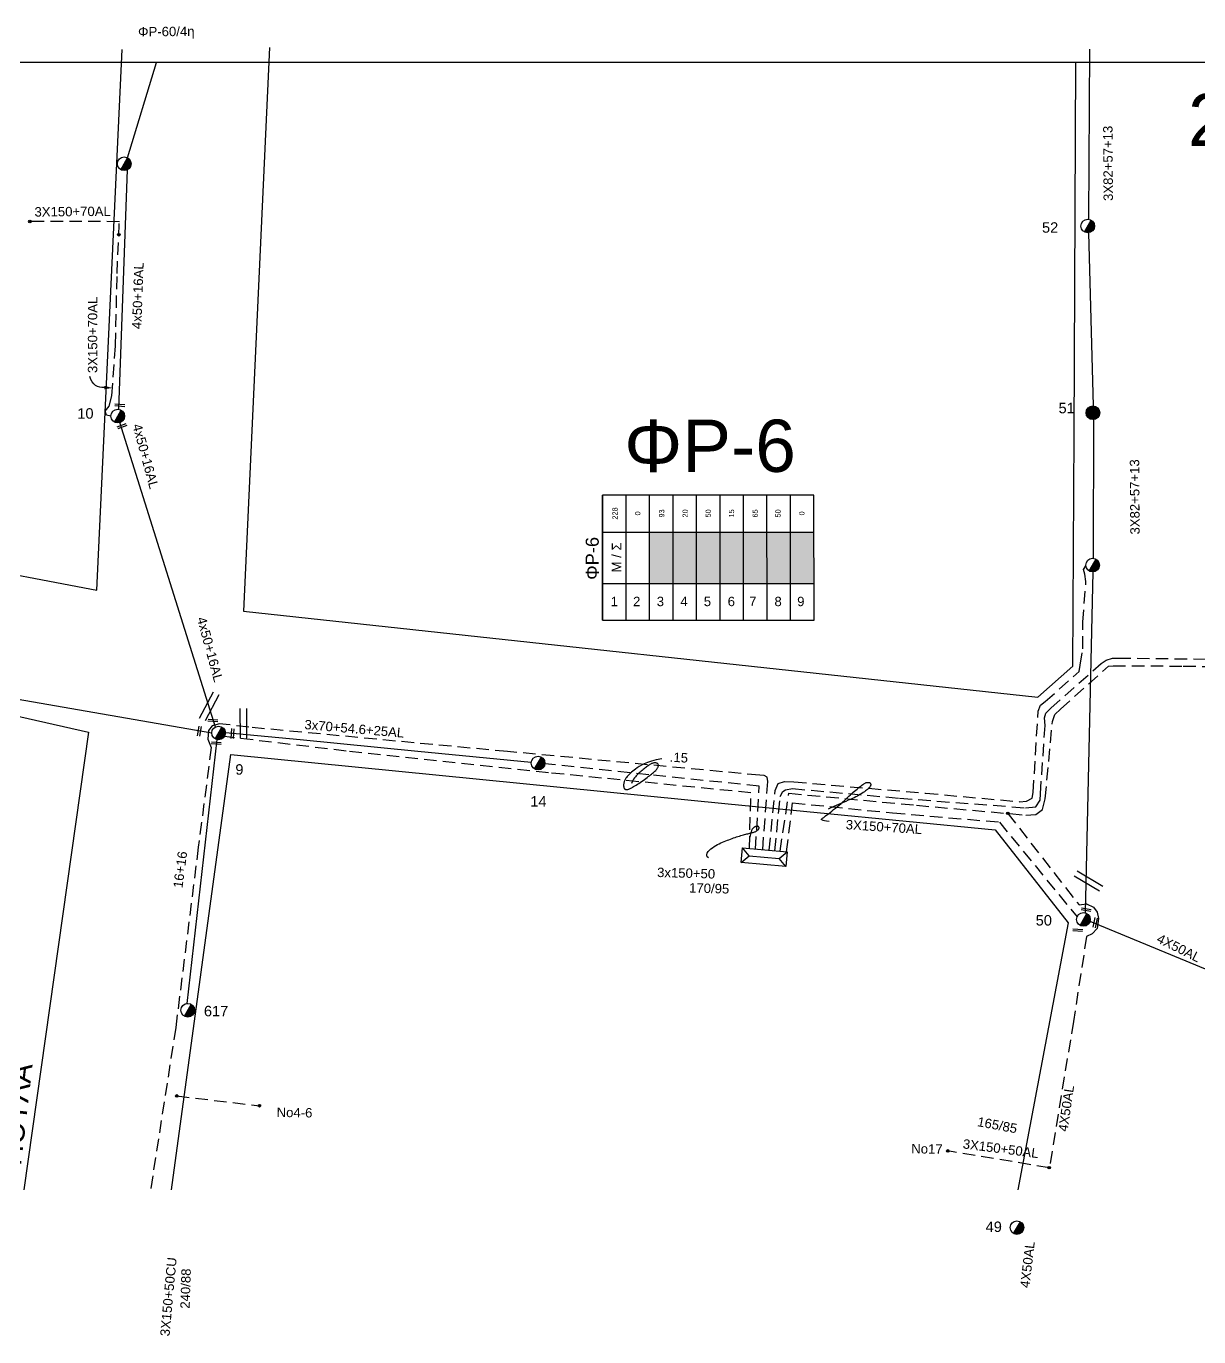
# Model space of a CAD drawing. Header units: millimetres. Extents: x 2893 to 4023, y 216 to 730.
# Drawn here: x 3274.7 to 3393.7, y 591.8 to 724.8 of the extents above; entities that cross this region are included whole.
import ezdxf
from ezdxf.enums import TextEntityAlignment as Align

# ---------------------------------------------------------------- set-up
doc = ezdxf.new("R2010")
doc.units = ezdxf.units.MM
doc.linetypes.add('DASHED', pattern=[19.05, 12.7, -6.35])
for name, color, linetype in [('Άγνωστα', 7, 'Continuous'), ('Ασφαλειοκιβώτια Χ.Τ 9 αναχωρήσεων', 7, 'Continuous'), ('Γυμνά εναέρια ΧΤ   4x35CU', 7, 'Continuous'), ('Γυμνά εναέρια ΧΤ (3Φ)   4x50AL', 7, 'Continuous'), ('Γυμνά εναέρια ΧΤ και ΦΟΠ (3Φ)   4x50+16AL', 7, 'Continuous'), ('Επιγραφές - Σχήματα', 7, 'Continuous'), ('Καλώδια ΧΤ   3x150+50AL', 7, 'DASHED'), ('Καλώδια ΧΤ   3x150+50CU', 7, 'DASHED'), ('Καλώδια ΧΤ   3x150+70 AL', 7, 'DASHED'), ('Μηχανική τομή', 7, 'Continuous'), ('Στύλος Ξύλινος', 7, 'Continuous'), ('Στύλος Ξύλινος @ 1', 7, 'Continuous'), ('Στύλος ΦΜ', 7, 'Continuous'), ('Στύλος ΦΜ @ 1', 7, 'Continuous'), ('Συνδέσεις', 7, 'Continuous'), ('Συνεστραμμένα ΧΤ   3x70+54.6+25 AL', 7, 'SYN_LINE'), ('Τομή', 7, 'Continuous'), ('Υποσταθμός πόλεως', 7, 'Continuous'), ('Υπόβαθρο ΔΕΗ', 7, 'Continuous'), ('Υπόγεια Καλώδια Δικτύου ΧΤ   .15', 7, 'DASHED'), ('Υπόγεια καλώδια Παροχών ΧΤ   4x50AL', 7, 'DASHED')]:
    doc.layers.add(name, color=color, linetype=linetype)
doc.styles.add('arial', font='ARIAL.TTF')
doc.styles.get("Standard").update_dxf_attribs({"font": 'ARIAL.TTF'})
doc.linetypes.add('SYN_LINE', pattern='A,0.5,-0.0001,["/\\/\\/\\/",Standard,S=0.1,R=0,X=0,Y=-0.05],-0.25', length=0.7501)

# ---------------------------------------------------------------- blocks, each defined once
blk = doc.blocks.new('ΥΠΑΡΧΩΝ ΤΣΙΜΕΝΤΕΝΙΟΣ ΣΤΥΛΟΣ')
at = {"layer": 'Στύλος ΦΜ'}
blk.add_hatch(color=7, dxfattribs=at).paths.add_polyline_path([(-1.29, -2.28, 0.574793), (2.62, 0, 0.268822), (1.3, 2.27)])
blk.add_line((-1.29, -2.28), (1.3, 2.27), dxfattribs=at)
blk.add_circle((0, 0), 2.62, dxfattribs=at)
at = {"layer": 'Στύλος ΦΜ', "flags": 4}
for tag, p in [('ΑΡΙΘΜΟΣ', (-4.68, 8.05)), ('ΤΥΠΟΣ', (-4.91, 3.03))]:
    blk.add_attdef(tag, p, '', height=4, dxfattribs=at)
blk = doc.blocks.new('ΥΠΑΡΧΩΝ ΞΥΛΙΝΟΣ ΣΤΥΛΟΣ')
at = {"layer": 'Στύλος Ξύλινος'}
h = blk.add_hatch(color=7, dxfattribs=at)
h.paths.add_polyline_path([(-2.62, 0, 0.270008), (-1.29, -2.28), (1.3, 2.27, 0.576266)])
h.paths.add_polyline_path([(-1.29, -2.28, 0.574793), (2.62, 0, 0.268822), (1.3, 2.27)])
at = {"layer": 'Στύλος Ξύλινος', "color": 7}
blk.add_line((-1.29, -2.28), (1.3, 2.27), dxfattribs=at)
blk.add_circle((0, 0), 2.62, dxfattribs=at)
at = {"layer": 'Στύλος Ξύλινος', "flags": 4}
for tag, p in [('ΑΡΙΘΜΟΣ', (-4.91, 8.6)), ('ΤΥΠΟΣ', (-4.85, 3.39))]:
    blk.add_attdef(tag, p, '', height=4, dxfattribs=at)
blk = doc.blocks.new('_ΣΥΝΔΕΣΗ')
at = {"layer": 'Συνδέσεις', "linetype": 'SYN_LINE', "ltscale": 40}
blk.add_hatch(color=256, dxfattribs=at).paths.add_polyline_path([(-116.75, 2339.64, 1), (-117.75, 2339.64, 1)])
at = {"layer": 'Συνδέσεις'}
blk.add_circle((-117.25, 2339.64), 0.5, dxfattribs=at)
blk = doc.blocks.new('ΤΟΜΗ')
at = {"layer": 'Τομή', "ltscale": 40}
for p, q in [((-5.68, 0), (5.68, 0)), ((5.68, -2.33), (-5.68, -2.33))]:
    blk.add_line(p, q, dxfattribs=at)
blk = doc.blocks.new('ΥΠΟΣΤΑΘΜΟΣ ΠΟΛΕΩΣ')
at = {"layer": 'Υποσταθμός πόλεως', "linetype": 'Continuous', "ltscale": 40}
blk.add_lwpolyline([(-8.57, 2.82), (8.57, 2.82), (8.57, -2.82), (-8.57, -2.82)], close=True, dxfattribs=at)
for points in [[(-5.75, 0), (-8.57, 2.82)], [(5.75, 0), (8.57, 2.82)], [(-8.57, -2.82), (-5.75, 0)], [(-5.75, 0), (5.75, 0)], [(8.57, -2.82), (5.75, 0)]]:
    blk.add_lwpolyline(points, dxfattribs=at)
at = {"layer": 'Υποσταθμός πόλεως', "linetype": 'SYN_LINE', "ltscale": 40, "flags": 1}
for tag, p in [('ΜΕΤΑΣΧΗΜΑΤΙΣΜΟΣ', (10.6, 2.39)), ('ΙΣΧΥΣ', (10.58, -0.41)), ('ΑΡΙΘΜΟΣ', (10.7, -3.13))]:
    blk.add_attdef(tag, p, '', height=1.8, dxfattribs=at)
blk = doc.blocks.new('ΜΗΧΑΝΙΚΗ ΤΟΜΗ')
at = {"layer": 'Μηχανική τομή', "ltscale": 40}
for p, q in [((-1.89, 0.78), (1.89, 0.78)), ((1.89, 0), (-1.89, 0))]:
    blk.add_line(p, q, dxfattribs=at)
blk = doc.blocks.new('ΑΣΦΑΛΕΙΟΚΙΒΩΤΙΟ ΥΠΟΣΤΑΘΜΟΥ 9 ΑΝΑΧΩΡΗΣΕΩΝ')
at = {"layer": 'Ασφαλειοκιβώτια Χ.Τ 9 αναχωρήσεων', "ltscale": 40}
for p, q in [((-23.8, 40.36), (24.02, 40.36)), ((-9.72, 40.36), (-9.72, -40.64)), ((9.94, 40.36), (9.94, -40.64)), ((-23.8, 31.36), (24.02, 31.36)), ((-23.8, 22.36), (24.02, 22.36)), ((-23.8, 13.36), (24.02, 13.36)), ((-23.8, 4.36), (24.02, 4.36)), ((-23.8, -4.64), (24.02, -4.64)), ((-23.8, -13.64), (24.02, -13.64)), ((-23.8, -22.64), (24.02, -22.64)), ((-23.8, -31.64), (24.02, -31.64))]:
    blk.add_line(p, q, dxfattribs=at)
at = {"layer": 'Ασφαλειοκιβώτια Χ.Τ 9 αναχωρήσεων'}
blk.add_lwpolyline([(-23.8, -40.64), (24.02, -40.64), (24.02, 40.36), (-23.8, 40.36)], close=True, dxfattribs=at)
for s, p in [('1', (-18.45, 37.24)), ('2', (-18.45, 28.67)), ('3', (-18.45, 19.6)), ('4', (-18.45, 10.58)), ('5', (-18.45, 1.57)), ('6', (-18.45, -7.57)), ('7', (-18.45, -15.81)), ('8', (-18.45, -25.5)), ('9', (-18.45, -34.19))]:
    blk.add_text(s, height=3.6, rotation=270, dxfattribs=at).set_placement(p)
at = {"layer": 'Ασφαλειοκιβώτια Χ.Τ 9 αναχωρήσεων', "ltscale": 40}
for tag, height, p in [('ΟΝΟΜΑ', 5, (-0.16, 44.31)), ('ΚΕΙΜΕΝΟ 1', 2, (17.06, 35.59)), ('ΚΕΙΜΕΝΟ 2', 2, (17.06, 26.88)), ('ΚΕΙΜΕΝΟ 3', 2, (17.06, 17.69)), ('ΚΕΙΜΕΝΟ 4', 2, (17.06, 8.71)), ('ΚΕΙΜΕΝΟ 5', 2, (17.06, -0.13)), ('ΚΕΙΜΕΝΟ 6', 2, (17.06, -9.05)), ('ΚΕΙΜΕΝΟ 7', 2, (17.06, -18.13)), ('ΚΕΙΜΕΝΟ 8', 2, (17.06, -26.85)), ('ΚΕΙΜΕΝΟ 9', 2, (17.06, -35.99)), ('ΣΧ', 2, (-0.1, -42.64))]:
    blk.add_attdef(tag, text='', height=height, dxfattribs=at).set_placement(p, align=Align.MIDDLE_CENTER)

msp = doc.modelspace()

# ---------------------------------------------------------------- hatches: boundary and pattern name
at = {"layer": 'Ασφαλειοκιβώτια Χ.Τ 9 αναχωρήσεων', "ltscale": 0.1}
h = msp.add_hatch(color=62, dxfattribs=at)
h.dxf.hatch_style = 1
h.paths.add_polyline_path([(3337.96, 673.43), (3337.96, 668.22), (3340.34, 668.23), (3340.34, 673.43)])
at = {"layer": 'Ασφαλειοκιβώτια Χ.Τ 9 αναχωρήσεων', "ltscale": 10}
h = msp.add_hatch(color=1, dxfattribs=at)
h.dxf.hatch_style = 1
h.paths.add_polyline_path([(3340.34, 673.43), (3340.34, 668.23), (3342.73, 668.23), (3342.73, 673.43)])
at = {"layer": 'Ασφαλειοκιβώτια Χ.Τ 9 αναχωρήσεων', "ltscale": 0.1}
h = msp.add_hatch(color=2, dxfattribs=at)
h.dxf.hatch_style = 1
h.paths.add_polyline_path([(3342.73, 673.43), (3342.73, 668.23), (3345.11, 668.23), (3345.11, 673.43)])
h = msp.add_hatch(color=5, dxfattribs=at)
h.dxf.hatch_style = 1
h.paths.add_polyline_path([(3345.11, 673.43), (3345.11, 668.23), (3347.5, 668.23), (3347.5, 673.43)])
h = msp.add_hatch(color=133, dxfattribs=at)
h.dxf.hatch_style = 1
h.paths.add_polyline_path([(3347.5, 673.43), (3347.5, 668.23), (3349.88, 668.23), (3349.88, 673.43)])
h = msp.add_hatch(color=30, dxfattribs=at)
h.dxf.hatch_style = 1
h.paths.add_polyline_path([(3349.88, 673.43), (3349.88, 668.23), (3352.27, 668.23), (3352.27, 673.43)])
h = msp.add_hatch(color=173, dxfattribs=at)
h.dxf.hatch_style = 1
h.paths.add_polyline_path([(3352.27, 668.23), (3354.65, 668.23), (3354.65, 673.43), (3352.27, 673.43)])
h = msp.add_hatch(color=6, dxfattribs=at)
h.dxf.hatch_style = 1
h.paths.add_polyline_path([(3352.27, 673.43), (3352.27, 668.23), (3354.65, 668.23), (3354.65, 673.43)])

# ---------------------------------------------------------------- linework, layer by layer
at = {"layer": 'Άγνωστα', "color": 5, "ltscale": 0.1}
for points in [[(3382.53, 705.17), (3382.63, 722.45)], [(3383.03, 686.23), (3382.54, 703.8)], [(3383, 670.77), (3383.06, 684.86)], [(3382.19, 634.79), (3382.99, 669.39), (3382.99, 669.39)]]:
    msp.add_lwpolyline(points, dxfattribs=at)
at = {"layer": 'Άγνωστα', "ltscale": 0.1}
msp.add_lwpolyline([(3294.05, 652.37), (3294.05, 652.37), (3290.98, 625.59), (3290.98, 625.59)], dxfattribs=at)
at = {"layer": 'Άγνωστα', "color": 2, "linetype": 'DASHED', "ltscale": 0.1}
msp.add_lwpolyline([(3289.98, 616.21), (3298.36, 615.21)], dxfattribs=at)
at = {"layer": 'Γυμνά εναέρια ΧΤ   4x35CU', "color": 2, "ltscale": 0.1}
msp.add_lwpolyline([(3382.66, 633.94), (3399.44, 627)], dxfattribs=at)
at = {"layer": 'Γυμνά εναέρια ΧΤ (3Φ)   4x50AL', "color": 2, "ltscale": 0.1, "const_width": 0.000000318}
msp.add_lwpolyline([(3381.53, 633.64), (3375.92, 602.67), (3368.82, 560.44)], dxfattribs=at)
at = {"layer": 'Γυμνά εναέρια ΧΤ και ΦΟΠ (3Φ)   4x50+16AL', "color": 30, "linetype": 'SYN_LINE', "ltscale": 10}
for points in [[(3284.99, 711.42), (3287.91, 721.1)], [(3284.08, 685.89), (3284.96, 710.2)], [(3293.89, 653.64), (3284.19, 684.54)]]:
    msp.add_lwpolyline(points, dxfattribs=at)
at = {"layer": 'Επιγραφές - Σχήματα'}
msp.add_lwpolyline([(2902.66, 226.25), (3910.16, 216.01), (3910.16, 721.1), (2902.66, 721.1)], close=True, dxfattribs=at)
for points in [[(3282.61, 688.1), (3282.38, 688.09), (3282.15, 688.13), (3281.93, 688.2), (3281.73, 688.31), (3281.54, 688.47), (3281.38, 688.67), (3281.25, 688.92), (3281.16, 689.21)], [(3339.21, 650.42), (3338.63, 650.3), (3338.14, 650.17), (3337.74, 650.03), (3337.4, 649.9), (3337.13, 649.76), (3336.9, 649.63), (3336.71, 649.5), (3336.54, 649.38), (3336.39, 649.26), (3336.25, 649.15), (3336.13, 649.05), (3336.02, 648.95), (3335.91, 648.86), (3335.82, 648.77), (3335.74, 648.69), (3335.67, 648.61), (3335.61, 648.53), (3335.55, 648.46), (3335.51, 648.39), (3335.47, 648.31), (3335.44, 648.25), (3335.41, 648.18), (3335.39, 648.11), (3335.37, 648.05), (3335.36, 647.99), (3335.35, 647.93), (3335.34, 647.87), (3335.33, 647.82), (3335.33, 647.76), (3335.33, 647.71), (3335.33, 647.66), (3335.34, 647.61), (3335.34, 647.57), (3335.35, 647.53), (3335.36, 647.49), (3335.38, 647.45), (3335.39, 647.42), (3335.41, 647.39), (3335.43, 647.37), (3335.46, 647.34), (3335.49, 647.33), (3335.52, 647.31), (3335.55, 647.3), (3335.59, 647.3), (3335.62, 647.3), (3335.67, 647.3), (3335.71, 647.3), (3335.76, 647.31), (3335.81, 647.33), (3335.86, 647.35), (3335.92, 647.37), (3335.99, 647.4), (3336.06, 647.44), (3336.15, 647.49), (3336.24, 647.54), (3336.34, 647.6), (3336.46, 647.68), (3336.59, 647.76), (3336.72, 647.84), (3336.86, 647.93), (3337.01, 648.03), (3337.15, 648.13), (3337.3, 648.22), (3337.44, 648.32), (3337.58, 648.42), (3337.71, 648.51), (3337.83, 648.61), (3337.95, 648.69), (3338.06, 648.78), (3338.17, 648.87), (3338.27, 648.95), (3338.36, 649.03), (3338.44, 649.1), (3338.51, 649.17), (3338.58, 649.24), (3338.64, 649.31), (3338.69, 649.37), (3338.74, 649.43), (3338.77, 649.49), (3338.8, 649.55), (3338.83, 649.6), (3338.84, 649.65), (3338.85, 649.7), (3338.85, 649.75), (3338.85, 649.79), (3338.84, 649.83), (3338.83, 649.87), (3338.81, 649.9), (3338.78, 649.93), (3338.75, 649.95), (3338.72, 649.97), (3338.69, 649.98), (3338.65, 649.99), (3338.61, 650), (3338.56, 650), (3338.52, 650), (3338.47, 650), (3338.42, 650), (3338.38, 650), (3338.33, 649.99), (3338.28, 649.98), (3338.23, 649.96), (3338.17, 649.94), (3338.12, 649.91), (3338.06, 649.89), (3338, 649.85), (3337.94, 649.81), (3337.88, 649.77), (3337.81, 649.72), (3337.74, 649.67), (3337.66, 649.61), (3337.58, 649.54), (3337.49, 649.47), (3337.4, 649.4), (3337.3, 649.32), (3337.2, 649.24), (3337.1, 649.15), (3337, 649.07), (3336.9, 648.98), (3336.8, 648.89), (3336.7, 648.8), (3336.61, 648.7), (3336.52, 648.6), (3336.43, 648.49), (3336.34, 648.37), (3336.26, 648.23), (3336.19, 648.08), (3336.11, 647.91)], [(3356.18, 644.06), (3355.92, 644.1), (3355.73, 644.14), (3355.59, 644.17), (3355.5, 644.19), (3355.44, 644.22), (3355.42, 644.24), (3355.42, 644.26), (3355.42, 644.28), (3355.44, 644.3), (3355.46, 644.32), (3355.48, 644.35), (3355.52, 644.38), (3355.57, 644.42), (3355.64, 644.47), (3355.72, 644.54), (3355.83, 644.62), (3355.96, 644.72), (3356.11, 644.84), (3356.28, 644.97), (3356.46, 645.11), (3356.64, 645.26), (3356.84, 645.42), (3357.03, 645.57), (3357.22, 645.73), (3357.4, 645.89), (3357.57, 646.05), (3357.74, 646.2), (3357.9, 646.35), (3358.05, 646.5), (3358.2, 646.64), (3358.35, 646.77), (3358.49, 646.9), (3358.63, 647.03), (3358.76, 647.14), (3358.89, 647.25), (3359.02, 647.35), (3359.14, 647.44), (3359.25, 647.53), (3359.35, 647.61), (3359.44, 647.68), (3359.52, 647.74), (3359.6, 647.8), (3359.66, 647.85), (3359.72, 647.89), (3359.78, 647.92), (3359.83, 647.95), (3359.88, 647.98), (3359.93, 648), (3359.98, 648.01), (3360.03, 648.02), (3360.07, 648.03), (3360.12, 648.03), (3360.16, 648.03), (3360.21, 648.03), (3360.24, 648.02), (3360.28, 648.01), (3360.31, 647.99), (3360.34, 647.97), (3360.36, 647.95), (3360.38, 647.93), (3360.39, 647.91), (3360.4, 647.88), (3360.41, 647.86), (3360.41, 647.83), (3360.41, 647.81), (3360.41, 647.78), (3360.41, 647.75), (3360.4, 647.72), (3360.39, 647.69), (3360.37, 647.66), (3360.35, 647.63), (3360.33, 647.59), (3360.3, 647.55), (3360.27, 647.51), (3360.23, 647.47), (3360.19, 647.42), (3360.13, 647.36), (3360.07, 647.3), (3359.99, 647.24), (3359.89, 647.16), (3359.78, 647.08), (3359.65, 647), (3359.52, 646.91), (3359.37, 646.82), (3359.21, 646.73), (3359.05, 646.64), (3358.88, 646.55), (3358.71, 646.46), (3358.54, 646.38), (3358.35, 646.3), (3358.13, 646.21), (3357.87, 646.1), (3357.54, 645.96), (3357.14, 645.79), (3356.66, 645.58), (3356.07, 645.32)], [(3343.95, 640.37), (3343.82, 640.48), (3343.76, 640.59), (3343.76, 640.72), (3343.82, 640.86), (3343.91, 641), (3344.04, 641.14), (3344.19, 641.28), (3344.35, 641.4), (3344.51, 641.52), (3344.68, 641.62), (3344.85, 641.72), (3345.02, 641.8), (3345.19, 641.88), (3345.36, 641.95), (3345.53, 642.02), (3345.7, 642.08), (3345.86, 642.15), (3346.02, 642.21), (3346.18, 642.27), (3346.34, 642.33), (3346.49, 642.39), (3346.64, 642.44), (3346.79, 642.49), (3346.93, 642.54), (3347.08, 642.58), (3347.22, 642.62), (3347.35, 642.66), (3347.48, 642.7), (3347.61, 642.73), (3347.73, 642.76), (3347.84, 642.79), (3347.95, 642.82), (3348.05, 642.84), (3348.15, 642.86), (3348.24, 642.89), (3348.32, 642.91), (3348.4, 642.93), (3348.48, 642.95), (3348.55, 642.97), (3348.62, 643), (3348.68, 643.02), (3348.74, 643.05), (3348.79, 643.08), (3348.85, 643.12), (3348.89, 643.15), (3348.93, 643.18), (3348.97, 643.22), (3349, 643.25), (3349.03, 643.28), (3349.05, 643.32), (3349.06, 643.35), (3349.07, 643.38), (3349.07, 643.41), (3349.07, 643.43), (3349.07, 643.46), (3349.06, 643.48), (3349.05, 643.5), (3349.04, 643.52), (3349.02, 643.53), (3349.01, 643.55), (3348.99, 643.56), (3348.96, 643.56), (3348.94, 643.57), (3348.91, 643.57), (3348.88, 643.57), (3348.85, 643.57), (3348.82, 643.57), (3348.78, 643.56), (3348.75, 643.55), (3348.71, 643.54), (3348.68, 643.52), (3348.64, 643.51), (3348.6, 643.49), (3348.57, 643.47), (3348.54, 643.44), (3348.5, 643.42), (3348.47, 643.39), (3348.44, 643.35), (3348.41, 643.31), (3348.38, 643.27), (3348.35, 643.22), (3348.32, 643.16), (3348.29, 643.09), (3348.27, 643.01), (3348.24, 642.91), (3348.2, 642.79), (3348.17, 642.65), (3348.13, 642.48)]]:
    msp.add_lwpolyline(points, dxfattribs=at)
msp.add_solid([(3282.62, 688.27), (3283.44, 688.06), (3282.61, 687.92)], dxfattribs=at)
at = {"layer": 'Καλώδια ΧΤ   3x150+50AL', "color": 30, "ltscale": 0.1}
msp.add_lwpolyline([(3378.53, 608.92), (3378.52, 608.92), (3368.23, 610.62)], dxfattribs=at)
at = {"layer": 'Καλώδια ΧΤ   3x150+50CU', "color": 133, "ltscale": 0.1, "const_width": 0.000000318}
msp.add_lwpolyline([(3281.27, 568.58), (3281.29, 570.11), (3282.84, 570.78), (3287.31, 606.68)], dxfattribs=at)
at = {"layer": 'Καλώδια ΧΤ   3x150+70 AL', "color": 30, "ltscale": 0.1}
for points in [[(3283.29, 685.2), (3282.84, 685.29), (3282.71, 685.71), (3283.11, 686.21), (3283.38, 687.26), (3283.76, 692.37), (3283.92, 699.66), (3284.15, 704.93), (3275.07, 704.95)], [(3351.21, 641.04), (3352.1, 646.92), (3365.04, 645.71), (3376.15, 644.71), (3377.17, 644.77), (3377.83, 645.28), (3378.12, 646.36), (3378.84, 654.2), (3379.08, 654.91), (3379.68, 655.46), (3384.54, 659.82), (3385.01, 659.87), (3392.13, 659.83), (3402.26, 659.66), (3408.99, 659.64), (3414.39, 648.74), (3443.16, 646.24), (3462.35, 644.58), (3462.98, 650.35)]]:
    msp.add_lwpolyline(points, dxfattribs=at)
at = {"layer": 'Καλώδια ΧΤ   3x150+70 AL', "color": 5, "ltscale": 0.1}
msp.add_lwpolyline([(3350.1, 641.14), (3350.71, 647.19), (3351, 647.93), (3351.65, 648.12), (3352.61, 648.08), (3365.98, 646.93), (3375.49, 646.07), (3376.21, 646.12), (3376.78, 646.41), (3376.9, 647), (3377.4, 655.26), (3377.4, 655.26), (3377.63, 655.86), (3378.11, 656.22), (3381.56, 659.27), (3381.65, 659.91), (3381.94, 661.59), (3381.94, 664.28), (3382.25, 668.42), (3382.25, 668.42), (3382.14, 669.17), (3382, 669.62), (3382.24, 670.01)], dxfattribs=at)
at = {"layer": 'Καλώδια ΧΤ   3x150+70 AL', "color": 6, "ltscale": 0.1}
msp.add_lwpolyline([(3350.67, 641.09), (3351.23, 646.59), (3351.47, 647.09), (3351.75, 647.27), (3352.47, 647.4), (3363.33, 646.42), (3376.1, 645.45), (3377.17, 645.53), (3377.62, 646.23), (3377.63, 646.88), (3378.11, 653.79), (3378.03, 654.59), (3378.18, 655.04), (3378.69, 655.55), (3383.8, 660.09), (3384.3, 660.42), (3384.95, 660.63), (3385.53, 660.64), (3398.91, 660.5)], dxfattribs=at)
at = {"layer": 'Καλώδια ΧΤ   3x150+70 AL', "color": 2, "ltscale": 0.1}
msp.add_lwpolyline([(3351.86, 640.98), (3352.48, 645.95), (3362.62, 644.93), (3373.46, 644), (3381.35, 634.37)], dxfattribs=at)
at = {"layer": 'Συνεστραμμένα ΧΤ   3x70+54.6+25 AL', "color": 1, "ltscale": 10}
msp.add_lwpolyline([(3262.55, 658.45), (3293.53, 653.04)], dxfattribs=at)
at = {"layer": 'Συνεστραμμένα ΧΤ   3x70+54.6+25 AL', "color": 173, "ltscale": 10}
msp.add_lwpolyline([(3325.95, 650.06), (3314.44, 651.16), (3302.51, 652.36), (3294.92, 653.04)], dxfattribs=at)
at = {"layer": 'Υπόβαθρο ΔΕΗ', "ltscale": 0.1}
for points in [[(3212.85, 722.47), (3210.77, 701.36), (3208.91, 681.41), (3281.85, 667.52), (3284.43, 722.41)], [(3299.4, 722.61), (3296.76, 665.4), (3377.36, 656.66), (3380.91, 659.81), (3381.06, 683.35), (3381.23, 721.1)], [(3200.39, 606.68), (3208.56, 669.54), (3281.01, 653.13), (3274.45, 606.68)], [(3289.44, 606.68), (3295.46, 650.84), (3345.95, 645.86), (3373.03, 643.22), (3380.46, 633.76), (3375.33, 606.68)]]:
    msp.add_lwpolyline(points, dxfattribs=at)
at = {"layer": 'Υπόβαθρο ΔΕΗ', "ltscale": 0.1, "const_width": 0.000000318}
msp.add_lwpolyline([(3375.33, 606.68), (3367.47, 560.56), (3332.89, 560.29), (3324.68, 560.45), (3316.51, 560.25), (3306.28, 561.46), (3284.28, 563.77), (3289.44, 606.68), (3289.44, 606.68)], dxfattribs=at)
at = {"layer": 'Υπόγεια Καλώδια Δικτύου ΧΤ   .15', "color": 133, "ltscale": 0.1}
msp.add_lwpolyline([(3349.44, 641.19), (3349.97, 648.13), (3349.88, 648.56), (3349.59, 648.74), (3349.14, 648.75), (3323.54, 651.16), (3297.29, 653.62), (3295, 653.91), (3294.31, 653.96), (3293.55, 653.78), (3293.2, 653.3), (3293.14, 652.4), (3293.47, 651.56), (3292.16, 641.44), (3289.87, 623.14), (3287.31, 606.68)], dxfattribs=at)
at = {"layer": 'Υπόγεια Καλώδια Δικτύου ΧΤ   .15', "color": 1, "ltscale": 0.1}
msp.add_lwpolyline([(3348.1, 641.31), (3348.24, 646.97), (3327.71, 649), (3307.17, 651.2), (3294.82, 652.68)], dxfattribs=at)
at = {"layer": 'Υπόγεια Καλώδια Δικτύου ΧΤ   .15', "color": 2, "ltscale": 0.1}
msp.add_lwpolyline([(3283.73, 569.86, 0.000000318, 0.000000318, 0), (3288.6, 606.68, 0, 0, 0), (3290.92, 622.75, 0, 0, 0), (3291.1, 623.44, 0, 0, 0), (3291.64, 623.72, 0, 0, 0), (3292.19, 624.35, 0, 0, 0), (3292.33, 625.51, 0, 0, 0), (3292.19, 626.26, 0, 0, 0), (3291.62, 626.74, 0, 0, 0), (3293.23, 639.7, 0, 0, 0), (3294.91, 650.88, 0, 0, 0), (3295.17, 651.33, 0, 0, 0), (3295.61, 651.61, 0, 0, 0), (3296.17, 651.67, 0, 0, 0), (3307.7, 650.37, 0, 0, 0), (3347.6, 646.42, 0, 0, 0), (3347.6, 646.42, 0, 0, 0), (3347.6, 646.42, 0, 0, 0), (3347.6, 646.42, 0, 0, 0), (3347.6, 646.42, 0, 0, 0), (3347.53, 641.36, 0, 0, 0)], format="xyseb", dxfattribs=at)
at = {"layer": 'Υπόγεια Καλώδια Δικτύου ΧΤ   .15', "color": 173, "ltscale": 0.1}
msp.add_lwpolyline([(3348.72, 641.26), (3349.09, 647.64), (3337.88, 648.8), (3327.33, 649.91)], dxfattribs=at)
at = {"layer": 'Υπόγεια καλώδια Παροχών ΧΤ   4x50AL', "color": 30, "ltscale": 0.1}
msp.add_lwpolyline([(3374.32, 644.88), (3381.55, 635.59), (3382.29, 635.71), (3383.03, 635.36), (3383.39, 634.86), (3383.54, 634.22), (3383.4, 633.19), (3382.87, 632.67), (3382.31, 632.39), (3380.98, 623.77), (3378.53, 608.92)], dxfattribs=at)

# ---------------------------------------------------------------- block references
at = {"layer": 'Ασφαλειοκιβώτια Χ.Τ 9 αναχωρήσεων', "xscale": 0.2649871955223339, "yscale": 0.2649871955223339, "zscale": 0.2649871955223339, "rotation": 90.0068814905425}
msp.add_blockref('ΑΣΦΑΛΕΙΟΚΙΒΩΤΙΟ ΥΠΟΣΤΑΘΜΟΥ 9 ΑΝΑΧΩΡΗΣΕΩΝ', (3343.88, 670.8), dxfattribs=at).add_auto_attribs({'ΟΝΟΜΑ': 'ΦP-6', 'ΚΕΙΜΕΝΟ 2': '0', 'ΚΕΙΜΕΝΟ 1': '228', 'ΚΕΙΜΕΝΟ 3': '93', 'ΚΕΙΜΕΝΟ 4': '20', 'ΚΕΙΜΕΝΟ 5': '50', 'ΚΕΙΜΕΝΟ 6': '15', 'ΚΕΙΜΕΝΟ 7': '65', 'ΚΕΙΜΕΝΟ 8': '50', 'ΚΕΙΜΕΝΟ 9': '0'})
at = {"layer": 'Μηχανική τομή'}
for p, xscale, yscale, zscale, rotation in [((3284.19, 686.19), 0.2649871955223903, 0.2649871955223903, 0.2649871955223903, 356.028894776624), ((3284.45, 684.08), 0.2649871955224226, 0.2649871955224226, 0.2649871955224226, 20.9039488969984), ((3293.63, 654.2), 0.2649871955223903, 0.2649871955223903, 0.2649871955223903, 356.028894776624), ((3292.17, 653.25), 0.2649871955223748, 0.2649871955223748, 0.2649871955223748, 260.1188664246693), ((3295.53, 652.98), 0.2649871955224071, 0.2649871955224071, 0.2649871955224071, 265.2408059898204), ((3293.98, 651.89), 0.2649871955223903, 0.2649871955223903, 0.2649871955223903, 356.028894776624), ((3382.25, 635.01), 0.2649871955224035, 0.2649871955224035, 0.2649871955224035, 349.6480551484229), ((3381.41, 632.94), 0.2649871955223903, 0.2649871955223903, 0.2649871955223903, 356.028894776624), ((3383.08, 633.81), 0.2649871955223855, 0.2649871955223855, 0.2649871955223855, 258.9324371500507)]:
    msp.add_blockref('ΜΗΧΑΝΙΚΗ ΤΟΜΗ', p, dxfattribs=dict(at, xscale=xscale, yscale=yscale, zscale=zscale, rotation=rotation))
at = {"layer": 'Στύλος Ξύλινος @ 1', "ltscale": 40}
ref = msp.add_blockref('ΥΠΑΡΧΩΝ ΞΥΛΙΝΟΣ ΣΤΥΛΟΣ', (3382.96, 685.54), dxfattribs=dict(at, xscale=0.2649871955223772, yscale=0.2649871955223772, zscale=0.2649871955223772))
ref.add_attrib('ΤΥΠΟΣ', '51', (3379.47, 685.49), dxfattribs={"layer": 'Στύλος Ξύλινος', "height": 1.06, "flags": 4})
at = {"layer": 'Στύλος ΦΜ @ 1', "ltscale": 40, "xscale": 0.2649871955223772, "yscale": 0.2649871955223772, "zscale": 0.2649871955223772}
for p in [(3284.64, 710.81), (3382.93, 670.08), (3375.25, 602.84)]:
    msp.add_blockref('ΥΠΑΡΧΩΝ ΤΣΙΜΕΝΤΕΝΙΟΣ ΣΤΥΛΟΣ', p, dxfattribs=at)
at = {"layer": 'Στύλος ΦΜ @ 1', "ltscale": 40}
ref = msp.add_blockref('ΥΠΑΡΧΩΝ ΤΣΙΜΕΝΤΕΝΙΟΣ ΣΤΥΛΟΣ', (3382.43, 704.49), dxfattribs=dict(at, xscale=0.2649871955223772, yscale=0.2649871955223772, zscale=0.2649871955223772))
ref.add_attrib('ΤΥΠΟΣ', '52', (3377.79, 703.81), dxfattribs={"layer": 'Στύλος ΦΜ', "height": 1.06, "flags": 4})
ref = msp.add_blockref('ΥΠΑΡΧΩΝ ΤΣΙΜΕΝΤΕΝΙΟΣ ΣΤΥΛΟΣ', (3283.98, 685.2), dxfattribs=dict(at, xscale=0.2649871955223772, yscale=0.2649871955223772, zscale=0.2649871955223772))
ref.add_attrib('ΤΥΠΟΣ', '10', (3279.88, 684.94), dxfattribs={"layer": 'Στύλος ΦΜ', "height": 1.06, "flags": 4})
ref = msp.add_blockref('ΥΠΑΡΧΩΝ ΤΣΙΜΕΝΤΕΝΙΟΣ ΣΤΥΛΟΣ', (3294.22, 653.04), dxfattribs=dict(at, xscale=0.2649871955223772, yscale=0.2649871955223772, zscale=0.2649871955223772))
ref.add_attrib('ΤΥΠΟΣ', '9', (3295.92, 648.81), dxfattribs={"layer": 'Στύλος ΦΜ', "height": 1.06, "flags": 4})
ref = msp.add_blockref('ΥΠΑΡΧΩΝ ΤΣΙΜΕΝΤΕΝΙΟΣ ΣΤΥΛΟΣ', (3326.64, 649.99), dxfattribs=dict(at, xscale=0.2649871955223772, yscale=0.2649871955223772, zscale=0.2649871955223772))
ref.add_attrib('ΤΥΠΟΣ', '14', (3325.86, 645.57), dxfattribs={"layer": 'Στύλος ΦΜ', "height": 1.06, "flags": 4})
ref = msp.add_blockref('ΥΠΑΡΧΩΝ ΤΣΙΜΕΝΤΕΝΙΟΣ ΣΤΥΛΟΣ', (3381.99, 634.12), dxfattribs=dict(at, xscale=0.2649871955223772, yscale=0.2649871955223772, zscale=0.2649871955223772))
ref.add_attrib('ΤΥΠΟΣ', '50', (3377.15, 633.5), dxfattribs={"layer": 'Στύλος ΦΜ', "height": 1.06, "flags": 4})
ref = msp.add_blockref('ΥΠΑΡΧΩΝ ΤΣΙΜΕΝΤΕΝΙΟΣ ΣΤΥΛΟΣ', (3291.09, 624.9), dxfattribs=dict(at, xscale=0.2649871955223772, yscale=0.2649871955223772, zscale=0.2649871955223772))
ref.add_attrib('ΤΥΠΟΣ', '617', (3292.73, 624.29), dxfattribs={"layer": 'Στύλος ΦΜ', "height": 1.06, "flags": 4})
ref = msp.add_blockref('ΥΠΑΡΧΩΝ ΤΣΙΜΕΝΤΕΝΙΟΣ ΣΤΥΛΟΣ', (3375.25, 602.84), dxfattribs=dict(at, xscale=0.2649871955223772, yscale=0.2649871955223772, zscale=0.2649871955223772))
ref.add_attrib('ΤΥΠΟΣ', '49', (3372.07, 602.4), dxfattribs={"layer": 'Στύλος ΦΜ', "height": 1.06, "flags": 4})
at = {"layer": 'Συνδέσεις', "xscale": 0.2649871955223772, "yscale": 0.2649871955223772, "zscale": 0.2649871955223772}
for p in [(3306.14, 84.98), (3315.16, 83.63), (3405.39, 24.91), (3321.04, -3.77), (3329.43, -4.76), (3399.3, -9.35), (3409.59, -11.05)]:
    msp.add_blockref('_ΣΥΝΔΕΣΗ', p, dxfattribs=at)
at = {"layer": 'Τομή'}
for p, xscale, yscale, zscale, rotation in [((3293.54, 655.59), 0.2649871955226609, 0.2649871955226609, 0.2649871955226609, 242.2860831264317), ((3296.43, 654.03), 0.2649871955226598, 0.2649871955226598, 0.2649871955226598, 90.38092108355681), ((3382.34, 637.74), 0.2649871955226014, 0.2649871955226014, 0.2649871955226014, 149.5312634139546)]:
    msp.add_blockref('ΤΟΜΗ', p, dxfattribs=dict(at, xscale=xscale, yscale=yscale, zscale=zscale, rotation=rotation))
at = {"layer": 'Υποσταθμός πόλεως', "xscale": 0.2649871955223826, "yscale": 0.2649871955223826, "zscale": 0.2649871955223826, "rotation": 354.9193520125845}
msp.add_blockref('ΥΠΟΣΤΑΘΜΟΣ ΠΟΛΕΩΣ', (3349.6, 640.43), dxfattribs=at)

# ---------------------------------------------------------------- texts
at = {"layer": 'Άγνωστα', "char_height": 0.954, "width": 89.2327, "attachment_point": 1, "rotation": 90.3758, "style": 'arial'}
for insert in [(3384.04, 707.03), (3386.75, 673.18)]:
    msp.add_mtext('3X82+57+13', dxfattribs=dict(at, insert=insert))
at = {"layer": 'Ασφαλειοκιβώτια Χ.Τ 9 αναχωρήσεων', "insert": (3334.13, 668.18), "char_height": 0.954, "width": 5.2082, "attachment_point": 1, "rotation": 90}
msp.add_mtext('\\pi1.1572;Μ / Σ', dxfattribs=at)
at = {"layer": 'Γυμνά εναέρια ΧΤ (3Φ)   4x50AL', "insert": (3375.56, 596.79), "char_height": 0.954, "width": 89.2327, "attachment_point": 1, "rotation": 83.2819, "style": 'arial'}
msp.add_mtext('4X50AL', dxfattribs=at)
at = {"layer": 'Γυμνά εναέρια ΧΤ και ΦΟΠ (3Φ)   4x50+16AL', "char_height": 0.954, "width": 89.2327, "attachment_point": 1, "style": 'arial'}
for insert, rotation in [((3285.42, 694.05), 87.9712), ((3286.39, 684.52), 285.1626), ((3292.93, 664.92), 285.1626)]:
    msp.add_mtext('4x50+16AL', dxfattribs=dict(at, insert=insert, rotation=rotation))
at = {"layer": 'Επιγραφές - Σχήματα', "ltscale": 40, "char_height": 0.954, "width": 49.8418, "attachment_point": 1, "style": 'arial'}
for s, insert, rotation in [('ΦΡ-60/4η', (3286.04, 724.68), 0.5159), ('{\\fArial|b0|i0|c161|p34;16+16}', (3289.6, 637.38), 82.4073), ('3x150+50', (3338.74, 639.38), 358.3609), ('{\\fArial|b0|i0|c161|p34;170/95}', (3341.99, 637.81), 358.3609), ('{\\fArial|b0|i0|c161|p34;165/85}', (3371.34, 614.09), 349.4723)]:
    msp.add_mtext(s, dxfattribs=dict(at, insert=insert, rotation=rotation))
at = {"layer": 'Επιγραφές - Σχήματα', "insert": (3392.61, 717.92), "char_height": 5.3, "width": 1.3109, "attachment_point": 1}
msp.add_mtext('21N', dxfattribs=at)
at = {"layer": 'Επιγραφές - Σχήματα', "linetype": 'Continuous', "insert": (3335.38, 684.84), "char_height": 5.3, "width": 8.8102, "attachment_point": 1}
msp.add_mtext('ΦP-6', dxfattribs=at)
at = {"layer": 'Επιγραφές - Σχήματα', "attachment_point": 1, "style": 'arial'}
for s, insert, char_height, width, rotation in [('ΠΟΥΛΑ', (3272.05, 609.33), 2.12, 45.1012, 83.4136), ('No4-6', (3300.12, 615.03), 0.954, 89.2327, 359.0405), ('No17', (3364.53, 611.34), 0.954, 89.2327, 359.0405), ('240/88', (3290.33, 594.63), 0.954, 5.805, 88.3173)]:
    msp.add_mtext(s, dxfattribs=dict(at, insert=insert, char_height=char_height, width=width, rotation=rotation))
at = {"layer": 'Καλώδια ΧΤ   3x150+50AL', "insert": (3369.83, 611.84), "char_height": 0.954, "width": 89.2327, "attachment_point": 1, "rotation": 352.5327, "style": 'arial'}
msp.add_mtext('3X150+50AL', dxfattribs=at)
at = {"layer": 'Καλώδια ΧΤ   3x150+50CU', "insert": (3288.28, 591.87), "char_height": 0.954, "width": 89.2327, "attachment_point": 1, "rotation": 84.7061, "style": 'arial'}
msp.add_mtext('3X150+50CU', dxfattribs=at)
at = {"layer": 'Καλώδια ΧΤ   3x150+70 AL', "char_height": 0.954, "width": 89.2327, "attachment_point": 1, "style": 'arial'}
for insert, rotation in [((3275.53, 706.4), 0.5404), ((3280.95, 689.57), 90), ((3357.91, 644.23), 356.3127)]:
    msp.add_mtext('3X150+70AL', dxfattribs=dict(at, insert=insert, rotation=rotation))
at = {"layer": 'Συνεστραμμένα ΧΤ   3x70+54.6+25 AL', "insert": (3302.98, 654.39), "char_height": 0.954, "width": 89.2327, "attachment_point": 1, "rotation": 355.0663, "style": 'arial'}
msp.add_mtext('3x70+54.6+25AL', dxfattribs=at)
at = {"layer": 'Υπόγεια Καλώδια Δικτύου ΧΤ   .15', "insert": (3340.04, 651.08), "char_height": 0.954, "width": 89.2327, "attachment_point": 1, "rotation": 356.8585, "style": 'arial'}
msp.add_mtext('.15', dxfattribs=at)
at = {"layer": 'Υπόγεια καλώδια Παροχών ΧΤ   4x50AL', "char_height": 0.954, "width": 89.2327, "attachment_point": 1, "style": 'arial'}
for insert, rotation in [((3389.77, 632.71), 333.4605), ((3379.43, 612.67), 81.7425)]:
    msp.add_mtext('4X50AL', dxfattribs=dict(at, insert=insert, rotation=rotation))

doc.saveas('drawing.dxf')
